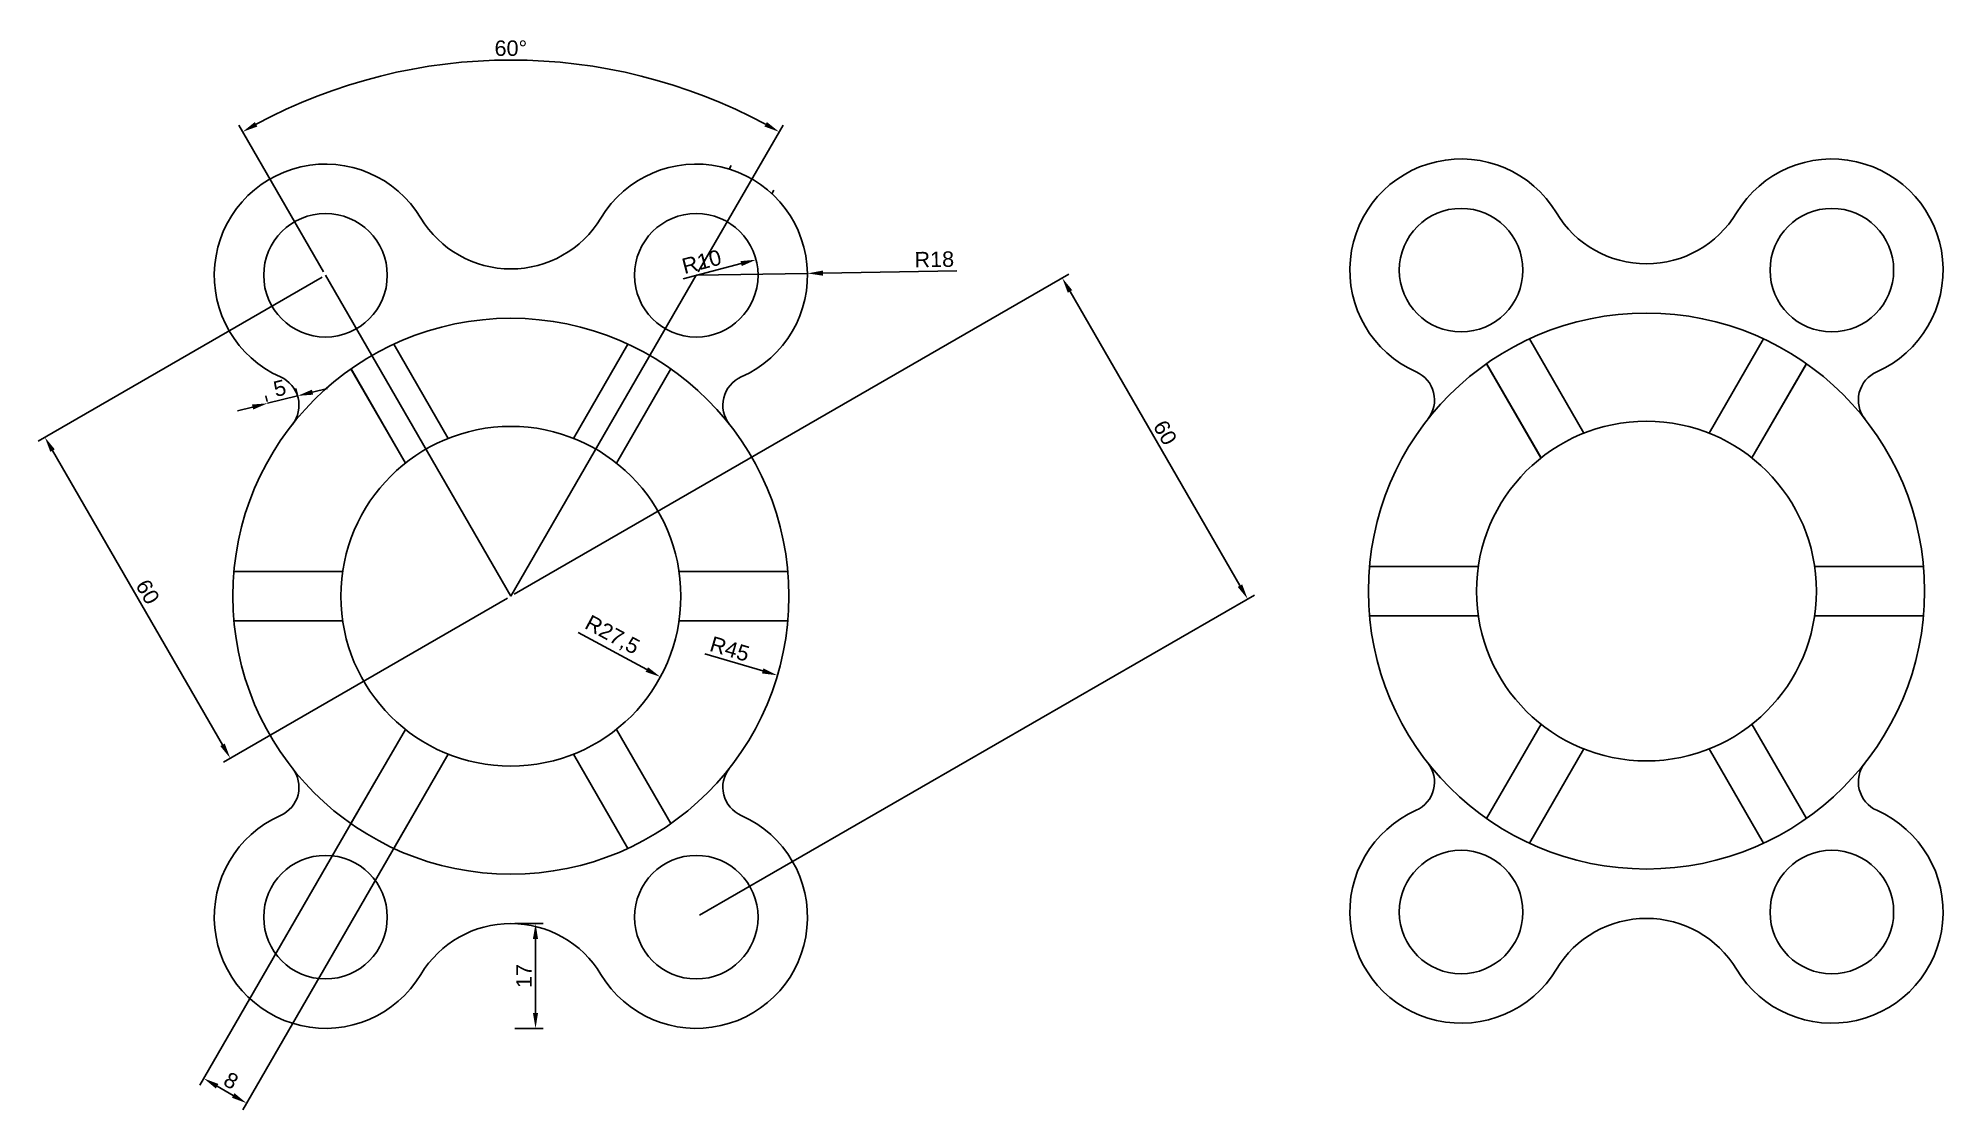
# Model space of a CAD drawing. Header units: millimetres. Extents: x 2988 to 3297, y 1415 to 1589.
import ezdxf

# ---------------------------------------------------------------- set-up
doc = ezdxf.new("R2010")
doc.units = ezdxf.units.MM
doc.styles.get("Standard").update_dxf_attribs({"font": 'arial.ttf'})
doc.dimstyles.new('ISO-25', dxfattribs={"dimtxt": 2.5, "dimasz": 2.5, "dimexe": 1.25, "dimexo": 0.625, "dimtad": 1, "dimtxsty": 'Standard', "dimcen": 2.5, "dimadec": 0, "dimazin": 0, "dimtfac": 1, "dimtmove": 0, "dimatfit": 3, "dimfxl": 1, "dimarcsym": 0})

# ---------------------------------------------------------------- blocks, each defined once
blk = doc.blocks.new('*U1')
for p, q in [((-7.87, -5.63), (0.94, 9.63)), ((-0.94, -9.63), (7.87, 5.63))]:
    blk.add_line(p, q)
blk = doc.blocks.new('*U2')
at = {"color": 0, "linetype": 'ByBlock', "lineweight": -2, "transparency": 16777216}
for p, rotation in [((3230.74, 1530.32), 60.00000000000001), ((3212.73, 1499.13), 120), ((3284.76, 1499.13), 299.9999999999999), ((3266.75, 1467.94), 240), ((3230.74, 1467.94), 180)]:
    blk.add_blockref('*U1', p, dxfattribs=dict(at, rotation=rotation))
blk.add_blockref('*U1', (3266.75, 1530.32), dxfattribs=at)
blk = doc.blocks.new('*U4')
for p, q in [((-7.87, -5.63), (0.94, 9.63)), ((-0.94, -9.63), (7.87, 5.63))]:
    blk.add_line(p, q)
blk = doc.blocks.new('*U5')
at = {"color": 0, "linetype": 'ByBlock', "lineweight": -2, "transparency": 16777216}
for p, rotation in [((3230.74, 1530.32), 60.00000000000001), ((3212.73, 1499.13), 120), ((3284.76, 1499.13), 299.9999999999999), ((3266.75, 1467.94), 240), ((3230.74, 1467.94), 180)]:
    blk.add_blockref('*U4', p, dxfattribs=dict(at, rotation=rotation))
blk.add_blockref('*U4', (3266.75, 1530.32), dxfattribs=at)
blk = doc.blocks.new('*D6')
at = {"color": 0, "lineweight": -2, "transparency": 16777216}
for p, q in [((3034.44, 1549.94), (2988.48, 1523.41)), ((2990.82, 1521.87), (3018.32, 1474.24)), ((3064.44, 1497.98), (3018.48, 1471.45))]:
    blk.add_line(p, q, dxfattribs=at)
at = {"color": 0, "transparency": 16777216}
for points in [[(2991.18, 1522.08), (2990.46, 1521.66), (2989.57, 1524.03)], [(3018.68, 1474.45), (3017.96, 1474.03), (3019.57, 1472.07)]]:
    blk.add_solid(points, dxfattribs=at)
at = {"layer": 'Defpoints', "color": 0, "transparency": 16777216}
for p in [(3034.98, 1550.26), (3064.98, 1498.29), (3019.57, 1472.07)]:
    blk.add_point(p, dxfattribs=at)
at = {"color": 0, "transparency": 16777216, "insert": (3006.21, 1499), "char_height": 2.5, "attachment_point": 5, "rotation": 300}
blk.add_mtext('60', dxfattribs=at)
blk = doc.blocks.new('*D7')
at = {"color": 0, "lineweight": -2, "transparency": 16777216}
for p, q in [((3065.53, 1498.61), (3155.29, 1550.43)), ((3155.46, 1547.64), (3182.96, 1500.01)), ((3095.53, 1446.65), (3185.29, 1498.47))]:
    blk.add_line(p, q, dxfattribs=at)
at = {"color": 0, "transparency": 16777216}
for points in [[(3155.82, 1547.85), (3155.1, 1547.43), (3154.21, 1549.81)], [(3183.32, 1500.22), (3182.6, 1499.8), (3184.21, 1497.85)]]:
    blk.add_solid(points, dxfattribs=at)
at = {"layer": 'Defpoints', "color": 0, "transparency": 16777216}
for p in [(3064.98, 1498.29), (3184.21, 1497.85), (3094.98, 1446.33)]:
    blk.add_point(p, dxfattribs=at)
at = {"color": 0, "transparency": 16777216, "insert": (3170.85, 1524.78), "char_height": 2.5, "attachment_point": 5, "rotation": 300}
blk.add_mtext('60', dxfattribs=at)
blk = doc.blocks.new('*D8')
at = {"color": 0, "lineweight": -2, "transparency": 16777216}
blk.add_line((3075.85, 1492.43), (3086.98, 1486.42), dxfattribs=at)
at = {"color": 0, "transparency": 16777216}
blk.add_solid([(3087.18, 1486.79), (3086.79, 1486.05), (3089.18, 1485.23)], dxfattribs=at)
at = {"layer": 'Defpoints', "color": 0, "transparency": 16777216}
for p in [(3064.98, 1498.29), (3089.18, 1485.23)]:
    blk.add_point(p, dxfattribs=at)
at = {"color": 0, "transparency": 16777216, "insert": (3081.33, 1491.89), "char_height": 2.5, "attachment_point": 5, "rotation": 331.6419}
blk.add_mtext('R27,5', dxfattribs=at)
blk = doc.blocks.new('*D9')
at = {"color": 0, "lineweight": -2, "transparency": 16777216}
blk.add_line((3096.39, 1488.97), (3105.73, 1486.2), dxfattribs=at)
at = {"color": 0, "transparency": 16777216}
blk.add_solid([(3105.85, 1486.6), (3105.61, 1485.8), (3108.12, 1485.49)], dxfattribs=at)
at = {"layer": 'Defpoints', "color": 0, "transparency": 16777216}
for p in [(3064.98, 1498.29), (3108.12, 1485.49)]:
    blk.add_point(p, dxfattribs=at)
at = {"color": 0, "transparency": 16777216, "insert": (3100.4, 1489.76), "char_height": 2.5, "attachment_point": 5, "rotation": 343.4678}
blk.add_mtext('R45', dxfattribs=at)
blk = doc.blocks.new('*D10')
at = {"color": 0, "lineweight": -2, "transparency": 16777216}
blk.add_line((3092.84, 1549.7), (3102.24, 1552.15), dxfattribs=at)
at = {"color": 0, "transparency": 16777216}
blk.add_solid([(3102.14, 1552.55), (3102.35, 1551.75), (3104.66, 1552.78)], dxfattribs=at)
at = {"layer": 'Defpoints', "color": 0, "transparency": 16777216}
for p in [(3104.66, 1552.78), (3094.98, 1550.26)]:
    blk.add_point(p, dxfattribs=at)
at = {"color": 0, "lineweight": 60, "transparency": 16777216, "insert": (3095.85, 1552.45), "char_height": 2.5, "attachment_point": 5, "rotation": 14.625}
blk.add_mtext('R10', dxfattribs=at)
blk = doc.blocks.new('*D11')
at = {"color": 0, "lineweight": -2, "transparency": 16777216}
for p, q in [((3034.67, 1550.8), (3020.95, 1574.56)), ((3095.3, 1550.8), (3109.02, 1574.56))]:
    blk.add_line(p, q, dxfattribs=at)
blk.add_arc((3064.98, 1498.29), 86.82, 61.6499, 118.3501, dxfattribs=at)
at = {"color": 0, "transparency": 16777216}
for points in [[(3023.96, 1574.34), (3023.55, 1575.06), (3021.58, 1573.48)], [(3106.41, 1575.06), (3106.01, 1574.34), (3108.39, 1573.48)]]:
    blk.add_solid(points, dxfattribs=at)
at = {"layer": 'Defpoints', "color": 0, "transparency": 16777216}
for p in [(3080.06, 1583.79), (3034.98, 1550.26), (3094.98, 1550.26), (3064.98, 1498.29), (3064.98, 1498.29)]:
    blk.add_point(p, dxfattribs=at)
at = {"color": 0, "lineweight": 60, "transparency": 16777216, "insert": (3064.98, 1587.01), "char_height": 2.5, "attachment_point": 5}
blk.add_mtext('60°', dxfattribs=at)
blk = doc.blocks.new('*D12')
at = {"color": 0, "lineweight": -2, "transparency": 16777216}
for p, q in [((3094.98, 1550.26), (3112.98, 1550.56)), ((3137.15, 1550.98), (3115.48, 1550.61))]:
    blk.add_line(p, q, dxfattribs=at)
at = {"color": 0, "transparency": 16777216}
blk.add_solid([(3115.47, 1551.02), (3115.49, 1550.19), (3112.98, 1550.56)], dxfattribs=at)
at = {"layer": 'Defpoints', "color": 0, "transparency": 16777216}
for p in [(3094.98, 1550.26), (3112.98, 1550.56)]:
    blk.add_point(p, dxfattribs=at)
at = {"color": 0, "lineweight": 60, "transparency": 16777216, "insert": (3133.5, 1552.82), "char_height": 2.5, "attachment_point": 5, "rotation": 0.9782}
blk.add_mtext('R18', dxfattribs=at)
blk = doc.blocks.new('*D13')
at = {"color": 0, "lineweight": -2, "transparency": 16777216}
for p, q in [((3043.2, 1468.56), (3014.66, 1419.13)), ((3050.13, 1464.56), (3021.59, 1415.13)), ((3017.45, 1418.97), (3020.05, 1417.47))]:
    blk.add_line(p, q, dxfattribs=at)
at = {"color": 0, "transparency": 16777216}
for points in [[(3017.66, 1419.33), (3017.24, 1418.6), (3015.29, 1420.22)], [(3020.26, 1417.83), (3019.84, 1417.1), (3022.21, 1416.22)]]:
    blk.add_solid(points, dxfattribs=at)
at = {"layer": 'Defpoints', "color": 0, "transparency": 16777216}
for p in [(3043.51, 1469.1), (3050.44, 1465.1), (3022.21, 1416.22)]:
    blk.add_point(p, dxfattribs=at)
at = {"color": 0, "lineweight": 60, "transparency": 16777216, "insert": (3019.7, 1419.86), "char_height": 2.5, "attachment_point": 5, "rotation": 330}
blk.add_mtext('8', dxfattribs=at)
blk = doc.blocks.new('*D14')
at = {"color": 0, "lineweight": -2, "transparency": 16777216}
for p, q in [((3025.54, 1529.82), (3025.31, 1530.74)), ((3025.62, 1529.53), (3030.47, 1530.73)), ((3030.39, 1531.03), (3030.17, 1531.95)), ((3032.89, 1531.34), (3035.32, 1531.94)), ((3023.19, 1528.92), (3020.76, 1528.32))]:
    blk.add_line(p, q, dxfattribs=at)
at = {"color": 0, "transparency": 16777216}
for points in [[(3032.79, 1531.74), (3032.99, 1530.93), (3030.47, 1530.73)], [(3023.09, 1529.33), (3023.29, 1528.52), (3025.62, 1529.53)]]:
    blk.add_solid(points, dxfattribs=at)
at = {"layer": 'Defpoints', "color": 0, "transparency": 16777216}
for p in [(3030.47, 1530.73), (3030.54, 1530.42), (3025.69, 1529.22)]:
    blk.add_point(p, dxfattribs=at)
at = {"color": 0, "lineweight": 60, "transparency": 16777216, "insert": (3027.58, 1531.97), "char_height": 2.5, "attachment_point": 5, "rotation": 13.9851}
blk.add_mtext('5', dxfattribs=at)
blk = doc.blocks.new('*D15')
at = {"color": 0, "lineweight": -2, "transparency": 16777216}
for p, q in [((3065.61, 1445.31), (3070.22, 1445.31)), ((3068.97, 1430.81), (3068.97, 1442.81)), ((3065.61, 1428.31), (3070.22, 1428.31))]:
    blk.add_line(p, q, dxfattribs=at)
at = {"color": 0, "transparency": 16777216}
for points in [[(3068.55, 1442.81), (3069.38, 1442.81), (3068.97, 1445.31)], [(3068.55, 1430.81), (3069.38, 1430.81), (3068.97, 1428.31)]]:
    blk.add_solid(points, dxfattribs=at)
at = {"layer": 'Defpoints', "color": 0, "transparency": 16777216}
for p in [(3064.98, 1445.31), (3068.97, 1445.31), (3064.98, 1428.31)]:
    blk.add_point(p, dxfattribs=at)
at = {"color": 0, "lineweight": 60, "transparency": 16777216, "insert": (3067.09, 1436.81), "char_height": 2.5, "attachment_point": 5, "rotation": 90}
blk.add_mtext('17', dxfattribs=at)

msp = doc.modelspace()

# ---------------------------------------------------------------- linework, layer by layer
for p, q in [((3100.295, 1567.455), (3100.629, 1568.034)), ((3100.295, 1567.455), (3100.629, 1568.034)), ((3107.223, 1563.455), (3107.557, 1564.034)), ((3107.223, 1563.455), (3107.557, 1564.034)), ((3238.603, 1524.691), (3229.796, 1539.946)), ((3238.603, 1524.691), (3229.796, 1539.946)), ((3258.883, 1524.691), (3267.69, 1539.946)), ((3054.844, 1523.857), (3046.037, 1539.111)), ((3054.844, 1523.857), (3046.037, 1539.111)), ((3075.124, 1523.857), (3083.931, 1539.111)), ((3047.916, 1519.857), (3039.109, 1535.111)), ((3047.916, 1519.857), (3039.109, 1535.111)), ((3082.052, 1519.857), (3090.859, 1535.111)), ((3231.675, 1520.691), (3222.868, 1535.946)), ((3231.675, 1520.691), (3222.868, 1535.946)), ((3265.811, 1520.691), (3274.618, 1535.946))]:
    msp.add_line(p, q)
at = {"color": 159, "true_color": 0x22346e}
for p, q in [((3034.984, 1550.256), (3064.984, 1498.294)), ((3064.984, 1498.294), (3094.984, 1550.256))]:
    msp.add_line(p, q, dxfattribs=at)
for centre, radius in [((3034.984, 1550.256), 10), ((3034.984, 1550.256), 10), ((3094.984, 1550.256), 10), ((3094.984, 1550.256), 10), ((3218.743, 1551.09), 10), ((3218.743, 1551.09), 10), ((3278.743, 1551.09), 10), ((3278.743, 1551.09), 10), ((3064.984, 1498.294), 45), ((3064.984, 1498.294), 45), ((3248.743, 1499.129), 45), ((3248.743, 1499.129), 45), ((3064.984, 1498.294), 27.5), ((3064.984, 1498.294), 27.5), ((3248.743, 1499.129), 27.5), ((3248.743, 1499.129), 27.5), ((3218.743, 1447.167), 10), ((3278.743, 1447.167), 10), ((3278.743, 1447.167), 10), ((3034.984, 1446.333), 10), ((3094.984, 1446.333), 10), ((3094.984, 1446.333), 10)]:
    msp.add_circle(centre, radius)
for centre, radius, start, end in [((3034.984, 1550.256), 18, 31.00272, 246.17244), ((3034.984, 1550.256), 18, 31.00272, 246.17244), ((3094.984, 1550.256), 18, 293.82756, 148.99728), ((3094.984, 1550.256), 18, 293.82756, 148.99728), ((3218.743, 1551.09), 18, 31.00272, 246.17244), ((3218.743, 1551.09), 18, 31.00272, 246.17244), ((3278.743, 1551.09), 18, 293.82756, 148.99728), ((3278.743, 1551.09), 18, 293.82756, 148.99728), ((3064.984, 1568.284), 17, 211.00272, 328.99728), ((3064.984, 1568.284), 17, 211.00272, 328.99728), ((3248.743, 1569.118), 17, 211.00272, 328.99728), ((3248.743, 1569.118), 17, 211.00272, 328.99728), ((3025.692, 1529.216), 5, 321.79781, 66.17244), ((3025.692, 1529.216), 5, 321.79781, 66.17244), ((3104.276, 1529.216), 5, 113.82756, 218.20219), ((3104.276, 1529.216), 5, 113.82756, 218.20219), ((3209.451, 1530.051), 5, 321.79781, 66.17244), ((3209.451, 1530.051), 5, 321.79781, 66.17244), ((3288.035, 1530.051), 5, 113.82756, 218.20219), ((3288.035, 1530.051), 5, 113.82756, 218.20219), ((3025.692, 1467.372), 5, 293.82756, 38.20219), ((3104.276, 1467.372), 5, 141.79781, 246.17244), ((3209.451, 1468.207), 5, 293.82756, 38.20219), ((3288.035, 1468.207), 5, 141.79781, 246.17244), ((3034.984, 1446.333), 18, 113.82756, 328.99728), ((3094.984, 1446.333), 18, 211.00272, 66.17244), ((3094.984, 1446.333), 18, 211.00272, 66.17244), ((3218.743, 1447.167), 18, 113.82756, 328.99728), ((3278.743, 1447.167), 18, 211.00272, 66.17244), ((3278.743, 1447.167), 18, 211.00272, 66.17244), ((3064.984, 1428.305), 17, 31.00272, 148.99728), ((3064.984, 1428.305), 17, 31.00272, 148.99728), ((3248.743, 1429.14), 17, 31.00272, 148.99728), ((3248.743, 1429.14), 17, 31.00272, 148.99728)]:
    msp.add_arc(centre, radius, start, end)

# ---------------------------------------------------------------- block references
for name, p in [('*U5', (-183.759, -0.834)), ('*U2', (0, 0))]:
    msp.add_blockref(name, p)

# ---------------------------------------------------------------- dimensions: what is measured, and where the dimension line sits
at = {"color": 85, "lineweight": 60, "true_color": 0x58ba48}
dim = msp.add_angular_dim_2l(base=(3080.06, 1583.793), line1=((3064.984, 1498.294), (3094.984, 1550.256)), line2=((3034.984, 1550.256), (3064.984, 1498.294)), dimstyle='ISO-25', dxfattribs=at)
dim.commit()
dim.dimension.update_dxf_attribs({"geometry": '*D11', "text_midpoint": (3064.984, 1587.014)})
for mpoint, picture, middle in [((3104.66, 1552.781), '*D10', (3096.331, 1550.608)), ((3112.981, 1550.563), '*D12', (3133.536, 1550.914))]:
    dim = msp.add_radius_dim(center=(3094.984, 1550.256), mpoint=mpoint, dimstyle='ISO-25', dxfattribs=at)
    dim.commit()
    dim.dimension.update_dxf_attribs({"geometry": picture, "text_midpoint": middle, "dimtype": 164})
at = {"color": 85, "true_color": 0x58ba48}
for p1, p2, distance, picture, middle in [((3034.984, 1550.256), (3064.984, 1498.294), -52.444, '*D6', (3006.213, 1499.004)), ((3064.984, 1498.294), (3094.984, 1446.333), 103.026, '*D7', (3170.854, 1524.777))]:
    dim = msp.add_aligned_dim(p1=p1, p2=p2, distance=distance, dimstyle='ISO-25', dxfattribs=at)
    dim.commit()
    dim.dimension.update_dxf_attribs({"geometry": picture, "text_midpoint": middle})
at = {"color": 85, "lineweight": 60, "true_color": 0x58ba48}
for p1, p2, distance, picture, middle in [((3025.692, 1529.216), (3030.544, 1530.425), 0.319, '*D14', (3027.583, 1531.97)), ((3043.513, 1469.105), (3050.441, 1465.105), -56.453, '*D13', (3019.701, 1419.862))]:
    dim = msp.add_aligned_dim(p1=p1, p2=p2, distance=distance, dimstyle='ISO-25', dxfattribs=at)
    dim.commit()
    dim.dimension.update_dxf_attribs({"geometry": picture, "text_midpoint": middle})
at = {"color": 85, "true_color": 0x58ba48}
for mpoint, picture, middle in [((3089.184, 1485.232), '*D8', (3080.316, 1490.019)), ((3108.124, 1485.489), '*D9', (3099.859, 1487.943))]:
    dim = msp.add_radius_dim(center=(3064.984, 1498.294), mpoint=mpoint, dimstyle='ISO-25', dxfattribs=at)
    dim.commit()
    dim.dimension.update_dxf_attribs({"geometry": picture, "text_midpoint": middle, "dimtype": 164})
at = {"color": 85, "lineweight": 60, "true_color": 0x58ba48}
dim = msp.add_linear_dim(base=(3068.967, 1445.305), p1=(3064.984, 1428.305), p2=(3064.984, 1445.305), angle=90, dimstyle='ISO-25', dxfattribs=at)
dim.commit()
dim.dimension.update_dxf_attribs({"geometry": '*D15', "text_midpoint": (3067.087, 1436.805)})

doc.saveas('drawing.dxf')
